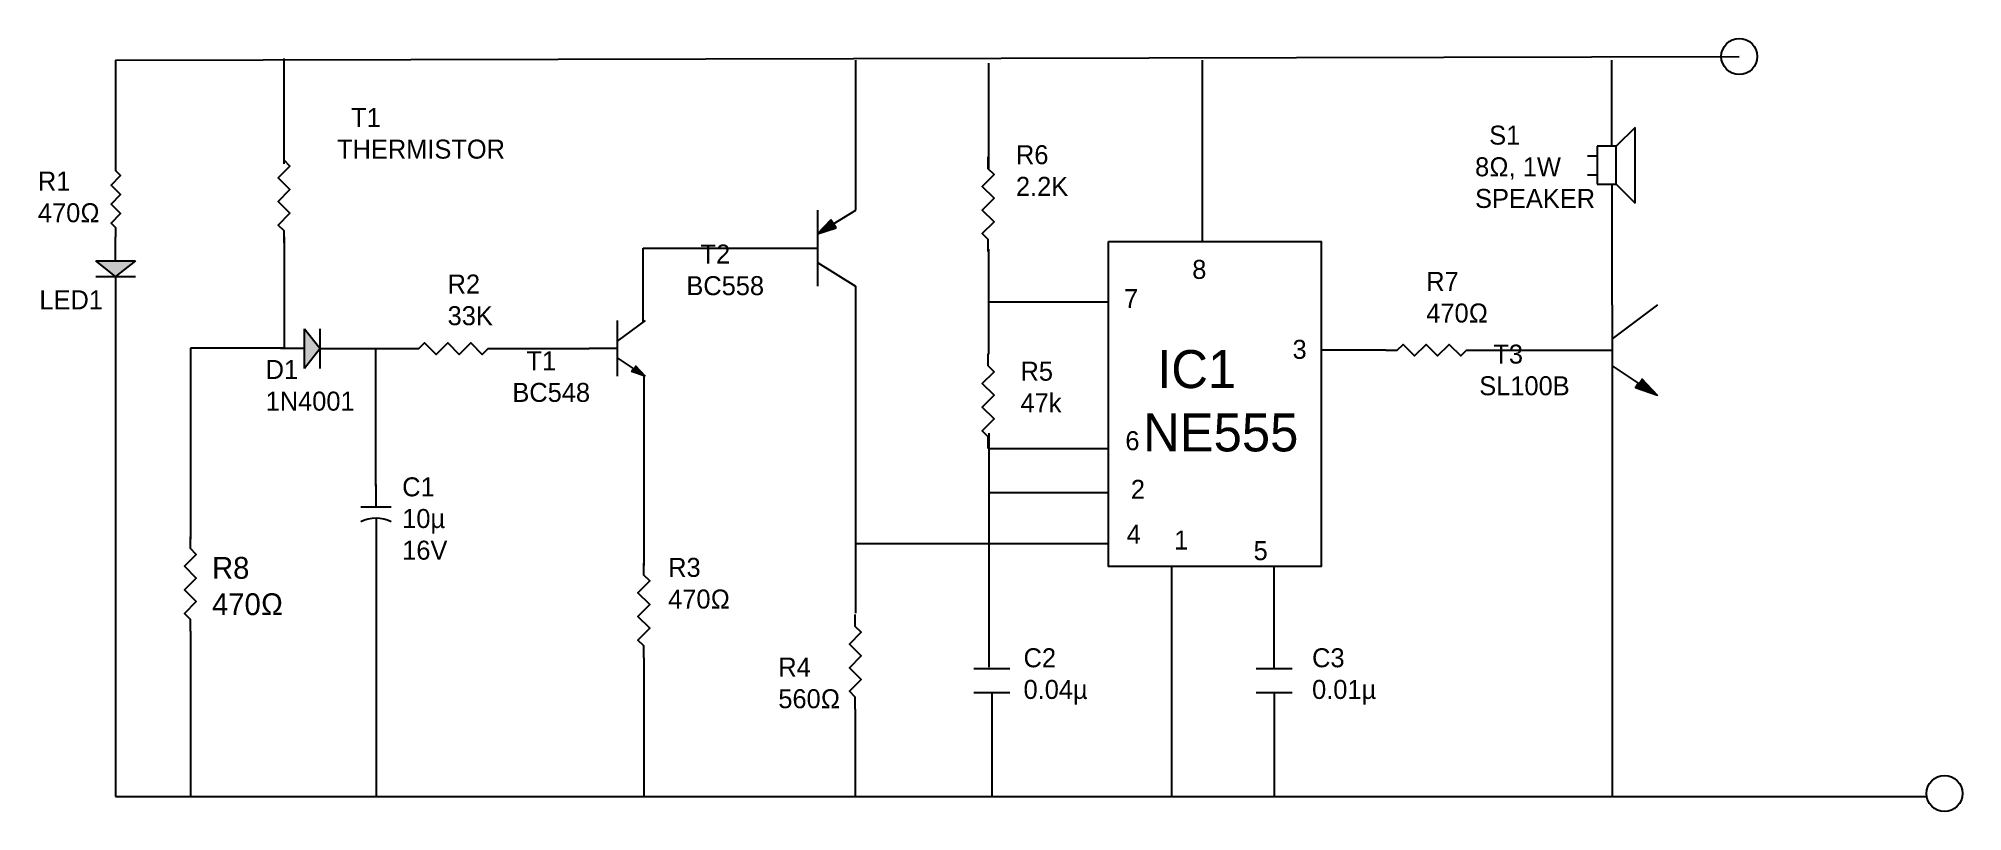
# Model space of a CAD drawing. Header units: inches. Extents: x 31.3 to 41.4, y 20 to 24.1.
import ezdxf

# ---------------------------------------------------------------- set-up
doc = ezdxf.new("R2010")
doc.units = ezdxf.units.IN
doc.header["$MEASUREMENT"] = 0

# ---------------------------------------------------------------- blocks, each defined once
blk = doc.blocks.new('Resistor')
at = {"color": 7}
blk.add_lwpolyline([(0, 0), (0.05, 0), (0.075, 0.025), (0.125, -0.025), (0.175, 0.025), (0.225, -0.025), (0.275, 0.025), (0.325, -0.025), (0.35, 0), (0.4, 0)], dxfattribs=at)
blk = doc.blocks.new('Diode')
at = {"color": 7}
for p, q in [((0.15, 0.125), (0.25, 0)), ((0.15, -0.125), (0.15, 0.125)), ((0.25, -0.125), (0.25, 0.125)), ((0.15, 0), (0, 0)), ((0.25, 0), (0.15, -0.125)), ((0.25, 0), (0.4, 0))]:
    blk.add_line(p, q, dxfattribs=at)
blk.add_solid([(0.15, -0.125), (0.25, 0), (0.15, 0.125)], dxfattribs=at)
blk = doc.blocks.new('Capacitor')
at = {"color": 7}
for p, q in [((0.15, 0), (0, 0)), ((0.15, -0.1), (0.15, 0.1)), ((0.225, 0), (0.4, 0))]:
    blk.add_line(p, q, dxfattribs=at)
blk.add_arc((0.4375, 0), 0.2125, 151.9275, 208.0725, dxfattribs=at)
blk = doc.blocks.new('Transistor - NPN')
at = {"color": 7}
for p, q in [((0.199999, 0.2), (0.199999, -0.2)), ((0.399999, 0.2), (0.199999, 0.05)), ((0, 0), (0.199999, 0)), ((0.316132, -0.145536), (0.201153, -0.069033)), ((0.302516, -0.166503), (0.316132, -0.145536)), ((0.399999, -0.2), (0.302516, -0.166503)), ((0.329748, -0.124569), (0.399999, -0.2))]:
    blk.add_line(p, q, dxfattribs=at)
blk.add_solid([(0.302516, -0.166503), (0.399999, -0.2), (0.329748, -0.124569)], dxfattribs=at)
blk = doc.blocks.new('Speaker')
at = {"color": 7}
for p, q in [((0.25, 0.15), (0.15, 0.05)), ((0.25, -0.25), (0.25, 0.15)), ((0, 0), (0.05, 0)), ((0.05, 0.05), (0.05, -0.15)), ((0.15, 0.05), (0.05, 0.05)), ((0.15, -0.15), (0.15, 0.05)), ((0, -0.1), (0.05, -0.1)), ((0.05, -0.15), (0.15, -0.15)), ((0.15, -0.15), (0.25, -0.25))]:
    blk.add_line(p, q, dxfattribs=at)

msp = doc.modelspace()

# ---------------------------------------------------------------- linework, layer by layer
for p, q in [((31.667, 23.94), (40.216, 23.959)), ((31.667, 23.94), (31.667, 23.386)), ((32.553, 23.948), (32.553, 23.393)), ((35.565, 23.149), (35.565, 23.94)), ((36.264, 23.924), (36.264, 23.37)), ((37.388, 23.94), (37.388, 22.985)), ((39.544, 23.94), (39.544, 23.486)), ((39.546, 22.652), (39.546, 23.286)), ((32.555, 23.009), (32.555, 22.424)), ((34.445, 22.558), (34.445, 22.95)), ((34.445, 22.95), (35.165, 22.95)), ((36.264, 22.945), (36.264, 22.391)), ((35.563, 22.75), (35.563, 21.027)), ((31.668, 22.675), (31.668, 20.062)), ((36.264, 22.668), (36.896, 22.668)), ((32.555, 22.424), (32.062, 22.424)), ((32.062, 22.424), (32.062, 21.418)), ((32.871, 22.421), (33.203, 22.421)), ((33.037, 22.421), (33.037, 21.696)), ((33.689, 22.421), (34.161, 22.421)), ((38.355, 22.413), (38.014, 22.413)), ((38.841, 22.413), (39.313, 22.413)), ((34.449, 22.283), (34.449, 21.278)), ((39.546, 22.173), (39.546, 20.062)), ((36.262, 21.895), (36.896, 21.895)), ((36.266, 21.975), (36.266, 20.744)), ((36.266, 21.664), (36.896, 21.664)), ((33.039, 21.389), (33.039, 20.062)), ((36.896, 21.393), (35.563, 21.393)), ((37.226, 21.274), (37.226, 20.062)), ((37.767, 20.737), (37.767, 21.274)), ((32.062, 20.933), (32.062, 20.062)), ((34.449, 20.793), (34.449, 20.062)), ((36.186, 20.737), (36.375, 20.737)), ((37.673, 20.737), (37.862, 20.737)), ((36.186, 20.611), (36.375, 20.611)), ((36.281, 20.611), (36.281, 20.062)), ((37.673, 20.611), (37.862, 20.611)), ((37.767, 20.611), (37.767, 20.062)), ((35.562, 20.523), (35.562, 20.062)), ((31.668, 20.062), (41.201, 20.062)), ((36.266, 20.062), (36.266, 20.062))]:
    msp.add_line(p, q)
at = {"color": 7}
for p, q in [((35.363, 23.15), (35.363, 22.75)), ((35.434, 23.099), (35.363, 23.025)), ((35.448, 23.078), (35.434, 23.099)), ((35.448, 23.078), (35.565, 23.149)), ((35.363, 23.025), (35.461, 23.057)), ((35.461, 23.057), (35.448, 23.078)), ((35.163, 22.95), (35.363, 22.95)), ((35.363, 22.875), (35.563, 22.75))]:
    msp.add_line(p, q, dxfattribs=at)
msp.add_lwpolyline([(36.896, 22.985), (38.014, 22.985), (38.014, 21.274), (36.896, 21.274)], close=True)
for centre in [(40.216, 23.959), (41.296, 20.078)]:
    msp.add_circle(centre, 0.0948)
msp.add_solid([(35.363, 23.025), (35.461, 23.057), (35.434, 23.099)], dxfattribs=at)

# ---------------------------------------------------------------- block references
msp.add_blockref('Speaker', (39.417, 23.436))
at = {"rotation": 90}
msp.add_blockref('Resistor', (31.669, 23.007), dxfattribs=at)
for name, p, xscale, yscale, zscale, rotation in [('Resistor', (32.555, 22.978), 1.243885361533067, 1.243885361533067, 1.243885361533067, 90), ('Resistor', (36.262, 22.933), 1.243885361533067, 1.243885361533067, 1.243885361533067, 90), ('Diode', (31.668, 23.009), 0.8346733576749514, 0.8346733576749514, 0.8346733576749484, 270), ('Resistor', (36.262, 21.895), 1.243885361533067, 1.243885361533067, 1.243885361533067, 90), ('Capacitor', (33.039, 21.706), 0.791922969443533, 0.791922969443533, 0.7919229694435307, 270), ('Resistor', (32.062, 20.933), 1.243885361533067, 1.243885361533067, 1.243885361533067, 90), ('Resistor', (34.449, 20.793), 1.243885361533067, 1.243885361533067, 1.243885361533067, 90), ('Resistor', (35.562, 20.523), 1.243885361533067, 1.243885361533067, 1.243885361533067, 90)]:
    msp.add_blockref(name, p, dxfattribs=dict(xscale=xscale, yscale=yscale, zscale=zscale, rotation=rotation))
for name, p, xscale, yscale, zscale in [('Transistor - NPN', (39.307, 22.413), 1.19604821075518, 1.196048210755194, 1.196048210755202), ('Diode', (32.537, 22.421), 0.8346733576749443, 0.8346733576749443, 0.8346733576749484), ('Transistor - NPN', (34.162, 22.423), 0.733008602318705, 0.7330086023186766, 0.7330086023186738), ('Resistor', (33.204, 22.421), 1.2133333676951, 1.2133333676951, 1.213333367695099), ('Resistor', (38.355, 22.413), 1.2133333676951, 1.2133333676951, 1.213333367695099)]:
    msp.add_blockref(name, p, dxfattribs=dict(xscale=xscale, yscale=yscale, zscale=zscale))

# ---------------------------------------------------------------- texts
at = {"attachment_point": 1}
for s, insert, char_height, width in [(' {\\H0.5x;T1\\PTHERMISTOR}', (32.834, 23.688), 0.2, 1.2254), (' {\\H0.5x;S1\\P8Ω, 1W\\PSPEAKER}', (38.825, 23.595), 0.2, 0.63095), ('R6\\P2.2K', (36.408, 23.492), 0.1, 0.80584), ('R1\\P470Ω', (31.259, 23.353), 0.1, 0.54243), (' {\\H0.5x;T2\\PBC558}', (34.673, 22.969), 0.2, 0.6016), ('R2\\P33K', (33.416, 22.811), 0.1, 0.80219), ('8', (37.336, 22.888), 0.1, 0.27145), ('R7\\P470Ω', (38.568, 22.825), 0.1, 0.71165), ('LED1', (31.267, 22.728), 0.1, 0.55441), ('7', (36.977, 22.734), 0.1, 0.3008), (' {\\H0.5x;T1\\PBC548}', (33.757, 22.407), 0.2, 0.72579), (' IC1\\PNE555', (37.077, 22.413), 0.2, 0.67638), ('3', (37.864, 22.467), 0.1, 0.20543), (' {\\H0.5x;T3\\PSL100B}', (38.847, 22.442), 0.2, 0.56492), ('D1\\P1N4001', (32.458, 22.361), 0.1, 0.55771), ('R5\\P47k', (36.432, 22.352), 0.1, 0.71951), ('6', (36.984, 21.986), 0.1, 0.38884), ('C1\\P10µ{\\fMS Shell Dlg 2|b0|i0|c0|p0;\\P16V}', (33.177, 21.743), 0.1, 0.32088), ('2', (37.013, 21.73), 0.1, 0.27145), ('4', (36.991, 21.493), 0.1, 0.21276), ('1', (37.241, 21.463), 0.1, 0.29498), ('5', (37.659, 21.407), 0.1, 0.20543), ('R8\\P470Ω', (32.176, 21.324), 0.1149, 0.33788), ('{\\H0.5x;R3\\P470Ω}', (34.577, 21.319), 0.2, 0.61628), ('R4\\P560Ω', (35.157, 20.794), 0.1, 0.49889), ('{\\H0.5x;C2\\P0.04µ}', (36.448, 20.843), 0.2, 0.6016), ('C3\\P0.01µ', (37.967, 20.843), 0.1, 0.71899)]:
    msp.add_mtext(s, dxfattribs=dict(at, insert=insert, char_height=char_height, width=width))

doc.saveas('drawing.dxf')
